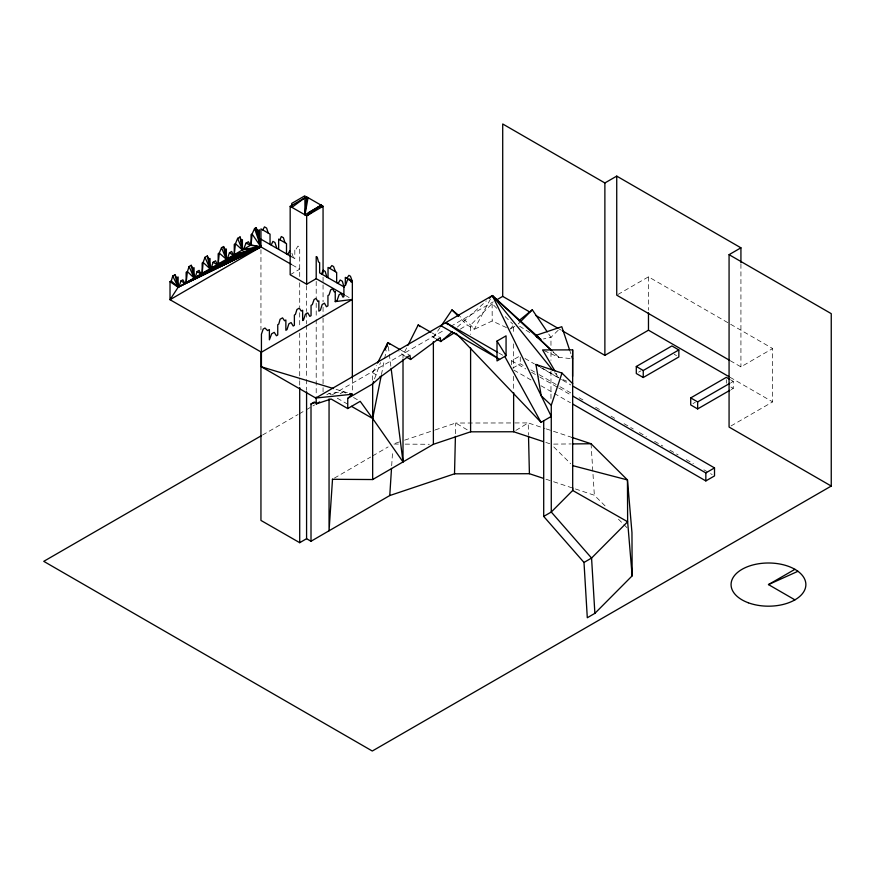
<?xml version="1.0" encoding="UTF-8"?>
<svg xmlns="http://www.w3.org/2000/svg" width="875" height="875" viewBox="0 0 875 875"><rect width="100%" height="100%" fill="white"/><g stroke="black" fill="none" stroke-linecap="round" stroke-linejoin="round"><path stroke-width="0.66" stroke-dasharray="4.38 3.28" d="M455.481 433.727L455.744 423.03L512.389 422.953M391.683 465.73L392.645 450.822M381.445 374.555L384.377 359.898M384.639 358.564L386.247 350.569M374.5 378.919L380.483 362.633M372.663 380.209L372.663 372.75L376.305 365.509M406.656 347.889L403.014 355.13L403.014 357.831M490.394 299.184L474.305 329.284L467.075 324.909L459.528 317.417M440.07 327.578L433.377 337.509L433.377 340.211M510.005 329.23L513.636 324.964L513.636 334.425M518.273 323.914L521.041 321.125M496.792 308.273L492.122 303.636L470.597 325.03L470.597 334.491M558.173 330.258L550.966 337.334L543.473 338.953M457.395 327.053L486.336 300.967M460.327 329.12L467.075 324.909M515.878 430.402L528.205 422.92L544.939 428.466M511.055 328.606L515.244 326.091M290.172 274.739L299.709 269.205L291.495 264.48M326.802 394.778L329.055 393.466L343.558 391.77L345.778 393.039M340.156 393.739L343.558 391.77M334.381 478.111L370.716 457.023M372.63 455.908L388.128 446.917M262.588 435.006L298.069 414.52M299.25 413.831L305.167 410.419M306.348 409.741L314.628 404.95M332.369 394.712L443.559 330.52M450.658 326.419L493.248 301.831M617.903 294.492L648.473 276.839L772.669 348.545L772.669 401.887L729.072 427.066M511.602 364.766L511.602 360.762L519.181 356.387M512.684 368.145L520.264 363.77L523.797 365.805M638.597 372.17L640.894 370.847M730.275 360.719L740.928 366.866L772.669 348.545M693.011 403.594L695.308 402.259M730.964 382.681L733.261 381.358L733.261 388.369L730.964 389.692M506.439 327.589L492.198 320.994L474.305 329.284L470.597 325.03L460.261 316.63M399.481 441.897L393.083 444.041L399.798 444.084M404.633 440.169L434.12 430.281M435.17 429.931L455.744 423.03L469.448 431.145M553.645 444.106L571.014 443.942M514.861 422.942L528.205 422.92L528.489 434.952M405.169 444.128L429.341 444.281M570.106 358.553L558.906 357.317L543.758 350.459M336.055 389.331L347.342 392.733M546.23 428.892L572.392 437.566M545.825 442.422L549.686 443.702M545.956 479.205L552.322 481.316M553.602 481.731L594.355 495.239L606.889 507.697M562.734 379.498L568.969 382.113M435.531 338.669L430.336 335.005M498.881 353.03L503.595 355.742M432.13 332.959L439.097 336.962M291.758 256.889L294.82 258.65L294.82 248.347L296.1 249.091L297.948 246.083L299.709 247.1L299.709 277.364M345.352 295.422L350.022 298.102M401.133 350.208L408.811 354.627M405.18 356.377L398.967 351.783M372.663 372.75L380.242 377.103M353.544 397.502L357.984 400.061M329.055 393.466L331.406 394.822M337.302 398.212L347.911 404.305M730.089 377.311L772.669 401.887M730.942 380.023L733.261 381.358M674.22 354.277L676.528 355.611M730.942 387.034L733.261 388.369M559.081 328.913L561.433 330.269M524.978 358.477L534.395 363.913M540.28 367.314L561.466 379.553M562.647 380.231L570.883 384.989M530.863 369.884L537.928 373.964M539.098 374.642L559.114 386.192M560.295 386.881L570.883 392.995M579.13 397.753L585.014 401.155M595.612 407.269L600.316 409.981M610.914 416.106L615.858 418.961M624.083 423.708L633.281 429.012M639.352 432.523L646.395 436.592M654.62 441.339L662.834 446.075M669.878 450.144L678.103 454.891M686.328 459.637L693.372 463.706M703.916 469.798L712.163 474.556M511.602 360.762L525.722 368.922M531.606 372.323L538.672 376.392M539.853 377.081L557.506 387.275M558.688 387.953L570.456 394.745M513.953 370.136L532.788 381.008M541.023 385.766L570.456 402.752M542.839 368.495L558.994 377.934L556.259 373.264M519.597 326.233L530.852 333.211M552.945 351.794L558.906 357.317L553.131 351.848M505.214 316.619L512.706 324.034M553.788 446.928L570.708 463.75M618.461 519.203L627.134 527.822M554.728 372.652L558.994 377.934M548.734 334.031L550.966 337.334L550.966 346.795M569.997 351.116L570.861 353.686M291.922 253.225L293.442 257.863M388.358 346.642L390.939 366.986M591.052 443.745L594.355 495.239M492.122 303.636L492.198 320.994M740.928 264.053L740.928 366.866M726.316 379.684L726.316 383.195M648.473 276.839L648.473 310.188M550.966 352.209L550.966 360.314M550.966 371.131L550.966 400.87M520.264 357.098L520.264 363.77M513.636 343.886L513.636 368.222M513.636 376.337L513.636 389.856M352.352 377.989L352.352 392.886M323.061 277.211L323.061 301.755M323.061 307.212L323.061 316.761M323.061 318.117L323.061 386.312M323.061 387.669L323.061 391.77M316.203 281.4L316.203 297.73M316.203 303.177L316.203 318.161M316.203 319.517L316.203 394.395M306.578 285.633L306.578 311.478M306.578 312.845L306.578 323.728M306.578 325.084L306.578 378.153M306.578 379.509L306.578 390.392M299.709 282.811L299.709 307.3M299.709 312.747L299.709 327.709M299.709 333.156L299.709 379.411M299.709 380.778L299.709 386.214M260.947 249.659L260.947 329.941"/><path stroke-width="1.31" d="M572.589 376.392L572.644 349.891L542.587 349.934L554.892 370.934M260.947 351.706L260.947 520.428L299.709 542.686L306.578 538.705L311.008 541.253L389.769 495.545L454.519 473.823L455.416 436.395M332.522 479.194L329.055 530.775L329.055 398.902M389.769 495.545L391.508 468.442M323.061 273.12L323.061 206.292L306.578 196.82L304.97 214.845L321.092 205.166L321.552 207.167L321.552 205.144L308.536 212.702L308.536 214.725L315.864 209.147M270.036 244.42L270.036 234.117L260.947 228.9L260.947 246.936L202.169 273.317L203.142 262.445L204.969 257.327L207.288 255.981L209.103 258.989L210 268.767L260.947 246.936L291.495 264.48M291.277 256.616L260.947 239.203L259.405 240.1L257.863 230.694L255.938 227.741L260.947 246.936L218.181 264.02L219.275 253.094L221.506 247.723L223.552 246.542L225.236 249.627L226.363 259.273L260.947 246.936L255.938 227.741L254.57 228.539L252.109 234.03L251.07 244.934L178.139 287.262L170.023 299.709L261.428 352.209L352.352 299.436L335.245 301.623L335.245 291.331L334.316 291.867L332.642 288.772L330.652 289.92L329.066 294.919L327.939 295.564L327.939 305.867L326.441 306.742L324.461 303.177L322.197 304.5L320.381 310.253L318.85 311.139L318.85 300.847L317.8 301.448L316.061 298.397L314.081 299.545L312.298 304.642L311.062 305.364L311.062 315.667L309.848 316.367L307.748 312.878L305.419 314.223L303.472 320.064L302.641 320.545L302.641 310.253L301.262 311.052L299.261 308.142L296.92 309.498L295.389 314.453L294.383 315.044L294.383 325.336L293.202 326.025L291.08 322.558L288.848 323.848L287 329.623L285.863 330.28L285.863 319.988L284.528 320.764L282.537 317.855L280.109 319.255L278.764 324.111L277.747 324.702L277.747 334.994L276.423 335.759L274.214 332.347L271.655 333.823L269.38 339.85L269.38 329.547L267.575 330.597L264.983 328.038L263.2 329.066L261.428 334.173L261.428 366.822L315.777 398.038L352.352 394.242L347.747 398.387L347.747 408.559L331.1 399L316.203 403.933L316.203 397.119M260.947 246.936L200.966 274.017L199.128 270.375L197.127 271.534L195.092 277.419L260.947 246.936L211.148 268.1L213.117 262.248L217.12 264.644L260.947 246.936L194.075 278.009L192.806 268.45L191.22 265.3L189.109 266.525L187.403 271.589L186.134 272.322L186.134 282.614L260.947 246.936L227.358 258.694L229.447 252.777L233.264 255.27L260.947 246.936L184.866 283.358L182.864 279.814L180.939 280.93L179.025 286.748L260.947 246.936L243.545 249.298L246.017 243.162L250.512 245.252L260.947 246.936L178.139 287.262L176.684 277.802L174.934 274.75L172.747 276.019L171.281 280.941L170.023 281.673L170.023 299.709L260.947 246.936L251.07 244.934L251.07 234.631L252.109 234.03L260.947 246.936L234.27 254.691L235.441 243.709L237.628 238.372L240.045 236.961L241.259 240.33L242.408 249.966L260.947 246.936L254.57 228.539M186.134 282.614L187.403 271.589L194.075 278.009L194.075 267.706L192.806 268.45M308.055 197.673L304.97 214.845L304.894 195.781L291.736 203.416L291.736 205.439L291.944 207.353L304.894 197.805M381.183 375.878L372.663 418.512L403.014 461.923L403.014 359.188M387.045 346.577L387.844 342.573L400.017 349.573M551.272 405.223L561.991 373.089L535.927 364.459L541.22 395.817L551.272 405.223L551.272 512.017L591.566 558.053L594.88 613.353L587.3 617.75L583.997 562.45L543.703 516.425L543.703 420.809M373.581 381.423L372.663 383.928L372.663 479.544L332.369 479.281M385.077 350.098L387.844 342.573L389.867 344.247M279.934 239.805L281.323 236.534L283.413 237.738L285.009 242.714M321.552 274.006L323.17 270.233L325.161 271.37L326.911 277.08M271.195 245.077L272.913 241.369L274.947 242.528L276.872 248.347M377.519 363.092L387.844 342.573M407.87 345.472L418.195 324.964L430.97 332.292M262.784 229.95L264.48 226.866L266.623 228.091L268.264 233.1M287.667 254.548L289.68 250.994M338.089 283.5L340.178 280L342.366 281.258L343.93 286.858M346.916 278.272L348.895 275.341L350.448 276.238L352.352 281.4L352.352 377.989M440.814 326.473L451.981 309.914L459.222 315.788M329.744 268.417L331.855 265.552L333.572 266.547L335.497 271.709M521.041 321.125L532.306 309.794L547.236 331.822M594.88 613.353L632.155 575.848L631.958 532.623L627.452 479.927L591.052 443.745L572.086 437.467M436.603 339.238L440.902 341.545L452.408 331.548M489.333 298.277L492.33 295.575L538.945 337.663M518.82 320.753L532.306 309.794M317.953 207.55L321.092 205.166L306.666 215.808L306.666 284.211L290.172 274.739L290.172 206.347L306.578 196.82M406.262 356.989L410.605 359.483L440.256 337.63L440.902 341.545M443.428 339.642L454.694 332.631M176.684 277.802L178.139 276.959L178.139 287.262L170.023 281.673M209.103 258.989L210 258.475L210 268.767L203.142 262.445L202.169 263.014L202.169 273.317M225.236 249.627L226.363 248.981L226.363 259.273L219.275 253.094L218.181 253.728L218.181 264.02M241.259 240.33L242.408 239.662L242.408 249.966L235.441 243.709L234.27 244.387L234.27 254.691M257.863 230.694L259.405 229.797L259.405 240.1M213.117 262.248L215.655 260.783L217.12 264.644M229.447 252.777L231.689 251.475L233.264 255.27M246.017 243.162L248.423 241.762L250.512 245.252M323.061 206.292L306.666 215.808L290.172 206.347M306.666 284.211L316.203 278.677L316.203 256.561L317.231 257.152L318.478 261.942L319.637 262.609L319.637 272.902L344.181 287M335.245 301.623L337.039 300.584L339.117 294.678L341.13 293.508L342.967 297.139L343.897 296.603L343.897 286.311L345.527 285.359L347.353 280.23L349.42 279.038L351.17 282.089L352.352 281.4L345.308 277.353L345.308 285.075M315.777 398.038L492.33 295.575L551.95 350.864M311.008 541.253L311.008 403.944L314.387 401.975M316.203 403.933L319.637 401.942M347.747 398.387L372.663 383.928L380.242 377.103L409.894 355.25L410.605 359.483M347.747 408.559L360.205 401.33L372.663 418.512L351.444 406.328M497.011 341.086L506.067 335.836L506.067 355.666L497.011 360.927L497.011 341.086L506.067 355.666M372.663 479.544L433.377 444.303L470.597 431.823L513.636 431.758L543.244 441.569M456.192 333.43L541.045 422.352L551.272 416.413L492.33 295.575L553.011 370.541M543.703 516.425L551.272 512.017L572.698 490.47L572.644 349.891M583.997 562.45L591.566 558.053L627.638 521.763L627.452 479.927L572.589 465.62M529.714 311.959L502.709 296.373L502.709 123.977L604.877 182.963L616.733 176.116L740.928 247.822L740.928 262.708M261.395 435.684L43.75 561.345L372.291 751.023L831.25 486.052L831.25 313.655L729.072 254.669L729.072 427.066L831.25 486.052M496.792 299.786L502.709 296.373M729.072 254.669L740.928 247.822M562.603 330.947L604.877 355.359L648.473 330.192L728.908 376.622M636.3 366.494L671.913 345.942L678.847 349.945L678.847 356.945L643.245 377.508L636.3 373.505L636.3 366.494L643.245 370.497L678.847 349.945M729.816 390.348L697.648 408.92L690.714 404.917L690.714 397.906L726.316 377.355L729.783 379.356M690.714 397.906L697.648 401.909L729.816 383.348M572.808 396.113L705.841 472.916L714.514 467.906L714.514 475.913L705.841 480.922L572.808 404.119M794.916 599.856L768.469 584.587L794.916 569.33M768.469 584.587L797.945 571.298M551.195 350.022L535.795 335.431L561.783 326.714L569.559 349.836M311.008 403.944L315.831 402.347M572.348 443.931L591.052 443.745M454.519 473.823L529.408 473.714L543.408 478.352M261.428 366.822L333.55 388.566M349.847 393.488L352.352 394.242M447.716 324.538L445.823 322.558L497.7 352.352M440.639 325.566L499.592 359.428L445.823 322.558M316.203 278.677L344.192 294.744M729.094 360.041L616.733 295.17L616.733 176.116M535.587 315.35L557.9 328.234M573.245 386.345L714.514 467.906M535.927 364.459L539.383 366.472M536.473 336.7L540.969 339.5L535.795 335.431M180.939 280.93L184.866 283.358M197.127 271.534L200.966 274.017M418.195 324.964L420.219 326.637M171.281 280.941L178.139 287.262L174.934 274.75M561.991 373.089L572.698 383.677M451.981 309.914L458.587 316.477M504.777 356.42L541.045 422.352M492.33 295.575L493.587 297.981M172.747 276.019L178.139 287.262M204.969 257.327L210 268.767L207.288 255.981M189.109 266.525L194.075 278.009L191.22 265.3M221.506 247.723L226.363 259.273L223.552 246.542M237.628 238.372L242.408 249.966L240.045 236.961M571.725 356.256L572.589 358.827M391.114 368.342L403.014 461.923M632.155 575.848L627.638 521.763L572.698 490.47L572.688 487.856M528.522 436.286L529.408 473.714M705.841 472.916L705.841 480.922M697.648 401.909L697.648 408.92M648.473 312.845L648.473 330.192M643.245 370.497L643.245 377.508M604.877 182.963L604.877 355.359M513.636 392.558L513.636 431.758M470.597 348.009L470.597 431.823M433.377 341.567L433.377 444.303M336.656 282.68L336.656 272.377L328.038 267.433L328.038 277.725M306.578 391.759L306.578 538.705M299.709 387.581L299.709 542.686M286.497 253.87L286.497 243.578L278.655 239.072L278.655 249.364M748.278 602.766A37.395 21.591 0 0 0 805.831 585.605A37.395 21.591 0 0 0 751.319 565.403A37.395 21.591 0 0 0 748.278 602.766"/></g></svg>
